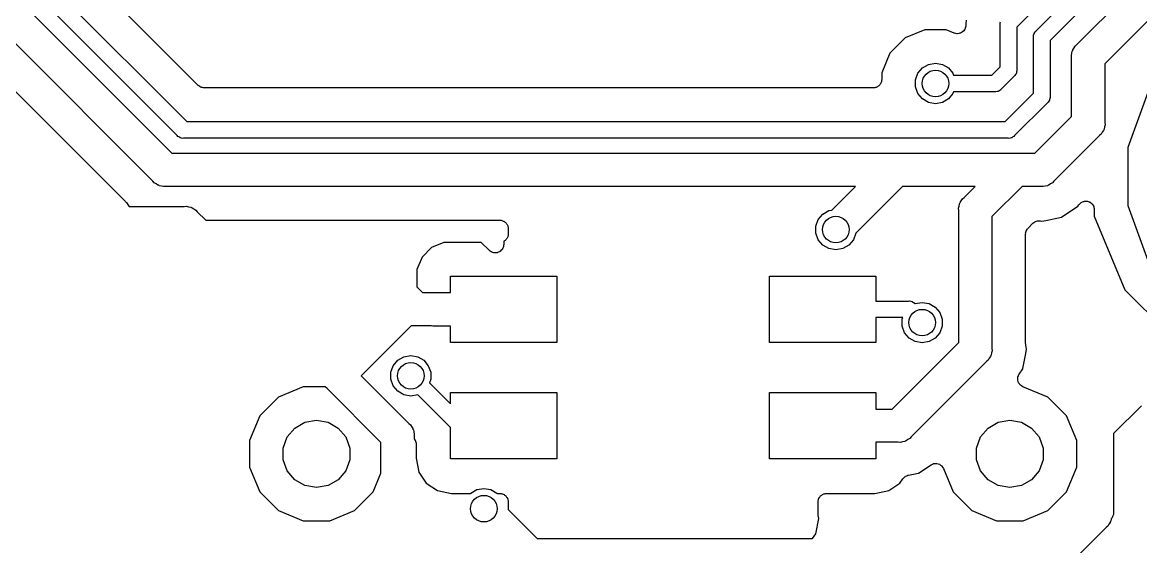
# Model space of a CAD drawing. Extents: x 61 to 194, y -153 to -61.
# Drawn here: x 136.35 to 153.19, y -88.57 to -80.68 of the extents above; entities that cross this region are included whole.
import ezdxf

# ---------------------------------------------------------------- set-up
doc = ezdxf.new("R2010")
doc.units = 0
doc.header["$MEASUREMENT"] = 0
doc.layers.add('BLACK', color=7, linetype='CONTINUOUS')

msp = doc.modelspace()

# ---------------------------------------------------------------- linework, layer by layer
at = {"layer": 'BLACK', "linetype": 'CONTINUOUS'}
for p, q in [((151.615, -80.8078), (153.308, -79.1155)), ((152.766, -79.3104), (151.325, -80.7518)), ((153.452, -79.325), (151.825, -80.9518)), ((152.231, -81.0155), (153.616, -79.6309)), ((139, -81.6298), (137.101, -79.7303)), ((136.692, -80.0405), (138.827, -82.175)), ((153.904, -80.05), (152.65, -81.3036)), ((138.683, -82.3845), (136.548, -80.25)), ((136.484, -80.5309), (138.604, -82.65)), ((150.565, -80.6499), (150.555, -80.7001)), ((149.939, -80.792), (149.642, -80.915)), ((150.261, -80.792), (149.939, -80.792)), ((150.381, -80.842), (150.261, -80.792)), ((150.51, -80.8223), (150.507, -80.8254)), ((150.514, -80.8201), (150.51, -80.8223)), ((150.525, -80.8061), (150.514, -80.8201)), ((150.537, -80.7929), (150.525, -80.8061)), ((150.539, -80.789), (150.537, -80.7929)), ((150.541, -80.7857), (150.539, -80.789)), ((150.547, -80.7687), (150.541, -80.7857)), ((150.554, -80.7521), (150.547, -80.7687)), ((150.556, -80.744), (150.554, -80.748)), ((150.554, -80.748), (150.554, -80.7521)), ((150.555, -80.7001), (150.555, -80.7041)), ((150.555, -80.7041), (150.556, -80.7081)), ((150.556, -80.7081), (150.555, -80.726)), ((150.555, -80.726), (150.556, -80.744)), ((151.074, -80.6889), (151.078, -80.6729)), ((151.075, -80.7054), (151.074, -80.6889)), ((151.075, -81.3482), (151.075, -80.7054)), ((151.325, -80.7518), (151.325, -81.3945)), ((151.594, -80.8328), (151.603, -80.8184)), ((151.603, -80.8184), (151.615, -80.8078)), ((138.316, -83.0691), (136.196, -80.95)), ((149.642, -80.915), (149.415, -81.1423)), ((150.386, -80.8429), (150.381, -80.842)), ((150.389, -80.8449), (150.386, -80.8429)), ((150.407, -80.8477), (150.389, -80.8449)), ((150.424, -80.8515), (150.407, -80.8477)), ((150.429, -80.851), (150.424, -80.8515)), ((150.433, -80.8516), (150.429, -80.851)), ((150.45, -80.8481), (150.433, -80.8516)), ((150.468, -80.8458), (150.45, -80.8481)), ((150.472, -80.8438), (150.468, -80.8458)), ((150.476, -80.843), (150.472, -80.8438)), ((150.491, -80.8337), (150.476, -80.843)), ((150.507, -80.8254), (150.491, -80.8337)), ((151.574, -80.8889), (151.578, -80.8729)), ((151.575, -80.9055), (151.574, -80.8889)), ((151.575, -81.7482), (151.575, -80.9055)), ((151.578, -80.8729), (151.581, -80.8566)), ((151.581, -80.8566), (151.584, -80.8518)), ((151.584, -80.8518), (151.585, -80.8464)), ((151.585, -80.8464), (151.594, -80.8328)), ((151.825, -80.9518), (151.825, -81.7946)), ((149.415, -81.1423), (149.292, -81.4393)), ((152.147, -81.1779), (152.156, -81.1458)), ((152.156, -81.1458), (152.161, -81.1132)), ((152.161, -81.1132), (152.167, -81.1035)), ((152.167, -81.1035), (152.17, -81.0927)), ((152.17, -81.0927), (152.189, -81.0655)), ((152.189, -81.0655), (152.206, -81.0368)), ((152.206, -81.0368), (152.231, -81.0155)), ((149.904, -81.3666), (149.996, -81.3137)), ((149.996, -81.3137), (150.1, -81.2954)), ((150.1, -81.2954), (150.204, -81.3137)), ((150.204, -81.3137), (150.296, -81.3666)), ((152.15, -81.2109), (152.147, -81.1779)), ((152.15, -82.0964), (152.15, -81.2109)), ((152.65, -81.3036), (152.65, -82.1891)), ((136.023, -81.4952), (137.902, -83.3744)), ((149.292, -81.4393), (149.292, -81.54)), ((149.8, -81.5471), (149.836, -81.4477)), ((149.836, -81.4477), (149.904, -81.3666)), ((150.296, -81.3666), (150.364, -81.4477)), ((150.364, -81.4477), (150.374, -81.475)), ((150.374, -81.475), (150.948, -81.475)), ((150.948, -81.475), (151.075, -81.3482)), ((151.285, -81.4922), (151.092, -81.6845)), ((151.297, -81.4816), (151.285, -81.4922)), ((151.306, -81.4672), (151.297, -81.4816)), ((151.315, -81.4536), (151.306, -81.4672)), ((151.316, -81.4483), (151.315, -81.4536)), ((151.319, -81.4434), (151.316, -81.4483)), ((151.322, -81.4271), (151.319, -81.4434)), ((151.326, -81.4111), (151.322, -81.4271)), ((151.325, -81.3945), (151.326, -81.4111)), ((139.005, -81.633), (139, -81.6298)), ((139.008, -81.6373), (139.005, -81.633)), ((139.023, -81.6456), (139.008, -81.6373)), ((139.036, -81.6551), (139.023, -81.6456)), ((139.042, -81.6565), (139.036, -81.6551)), ((139.046, -81.6593), (139.042, -81.6565)), ((139.063, -81.6622), (139.046, -81.6593)), ((139.079, -81.6665), (139.063, -81.6622)), ((149.197, -81.6613), (149.187, -81.6651)), ((149.208, -81.6593), (149.197, -81.6613)), ((149.218, -81.6538), (149.208, -81.6593)), ((149.228, -81.65), (149.218, -81.6538)), ((149.237, -81.6428), (149.228, -81.65)), ((149.247, -81.6373), (149.237, -81.6428)), ((149.254, -81.6288), (149.247, -81.6373)), ((149.262, -81.6216), (149.254, -81.6288)), ((149.268, -81.612), (149.262, -81.6216)), ((149.275, -81.6035), (149.268, -81.612)), ((149.279, -81.5931), (149.275, -81.6035)), ((149.284, -81.5834), (149.279, -81.5931)), ((149.286, -81.5725), (149.284, -81.5834)), ((149.29, -81.5621), (149.286, -81.5725)), ((149.292, -81.54), (149.29, -81.5509)), ((149.29, -81.5509), (149.29, -81.5621)), ((149.8, -81.6529), (149.8, -81.5471)), ((149.836, -81.7523), (149.8, -81.6529)), ((139.084, -81.666), (139.079, -81.6665)), ((139.09, -81.667), (139.084, -81.666)), ((149.165, -81.667), (139.09, -81.667)), ((149.176, -81.6651), (149.165, -81.667)), ((149.187, -81.6651), (149.176, -81.6651)), ((149.904, -81.8334), (149.836, -81.7523)), ((150.364, -81.7523), (150.296, -81.8334)), ((150.374, -81.725), (150.364, -81.7523)), ((150.995, -81.725), (150.374, -81.725)), ((151.011, -81.7264), (150.995, -81.725)), ((151.027, -81.7222), (151.011, -81.7264)), ((151.043, -81.7193), (151.027, -81.7222)), ((151.048, -81.7165), (151.043, -81.7193)), ((151.054, -81.715), (151.048, -81.7165)), ((151.067, -81.7055), (151.054, -81.715)), ((151.082, -81.6972), (151.067, -81.7055)), ((151.092, -81.6845), (151.082, -81.6972)), ((151.148, -82.175), (151.575, -81.7482)), ((151.822, -81.8271), (151.819, -81.8434)), ((151.826, -81.8111), (151.822, -81.8271)), ((151.825, -81.7946), (151.826, -81.8111)), ((153, -82.5592), (153.302, -81.7307)), ((149.996, -81.8863), (149.904, -81.8334)), ((150.1, -81.9046), (149.996, -81.8863)), ((150.204, -81.8863), (150.1, -81.9046)), ((150.296, -81.8334), (150.204, -81.8863)), ((151.785, -81.8922), (151.292, -82.3845)), ((151.797, -81.8816), (151.785, -81.8922)), ((151.806, -81.8672), (151.797, -81.8816)), ((151.815, -81.8536), (151.806, -81.8672)), ((151.816, -81.8482), (151.815, -81.8536)), ((151.819, -81.8434), (151.816, -81.8482)), ((151.596, -82.65), (152.15, -82.0964)), ((138.827, -82.175), (151.148, -82.175)), ((152.611, -82.3345), (152.594, -82.3632)), ((152.63, -82.3073), (152.611, -82.3345)), ((152.633, -82.2965), (152.63, -82.3073)), ((152.639, -82.2868), (152.633, -82.2965)), ((152.644, -82.2542), (152.639, -82.2868)), ((152.653, -82.2221), (152.644, -82.2542)), ((152.65, -82.1891), (152.653, -82.2221)), ((138.693, -82.3972), (138.683, -82.3845)), ((138.708, -82.4055), (138.693, -82.3972)), ((138.721, -82.415), (138.708, -82.4055)), ((138.727, -82.4165), (138.721, -82.415)), ((138.732, -82.4193), (138.727, -82.4165)), ((138.748, -82.4222), (138.732, -82.4193)), ((138.764, -82.4264), (138.748, -82.4222)), ((138.78, -82.425), (138.764, -82.4264)), ((151.195, -82.425), (138.78, -82.425)), ((151.211, -82.4264), (151.195, -82.425)), ((151.227, -82.4222), (151.211, -82.4264)), ((151.243, -82.4193), (151.227, -82.4222)), ((151.248, -82.4165), (151.243, -82.4193)), ((151.254, -82.415), (151.248, -82.4165)), ((151.267, -82.4055), (151.254, -82.415)), ((151.282, -82.3972), (151.267, -82.4055)), ((151.292, -82.3845), (151.282, -82.3972)), ((152.569, -82.3845), (151.884, -83.0691)), ((152.594, -82.3632), (152.569, -82.3845)), ((138.604, -82.65), (151.267, -82.65)), ((151.267, -82.65), (151.278, -82.6471)), ((151.278, -82.6471), (151.311, -82.65)), ((151.311, -82.65), (151.596, -82.65)), ((153, -83.4408), (153, -82.5592)), ((138.337, -83.0945), (138.316, -83.0691)), ((138.366, -83.111), (138.337, -83.0945)), ((138.393, -83.1301), (138.366, -83.111)), ((138.404, -83.133), (138.393, -83.1301)), ((138.413, -83.1385), (138.404, -83.133)), ((138.446, -83.1443), (138.413, -83.1385)), ((138.478, -83.1529), (138.446, -83.1443)), ((138.511, -83.15), (138.478, -83.1529)), ((148.896, -83.15), (138.511, -83.15)), ((148.541, -83.5058), (148.896, -83.15)), ((149.594, -83.1632), (149.569, -83.1845)), ((149.602, -83.15), (149.594, -83.1632)), ((150.696, -83.15), (149.602, -83.15)), ((150.531, -83.3155), (150.696, -83.15)), ((151.404, -83.15), (150.95, -83.6036)), ((151.689, -83.15), (151.404, -83.15)), ((151.722, -83.1529), (151.689, -83.15)), ((151.754, -83.1443), (151.722, -83.1529)), ((151.787, -83.1385), (151.754, -83.1443)), ((151.796, -83.133), (151.787, -83.1385)), ((151.807, -83.1301), (151.796, -83.133)), ((151.834, -83.111), (151.807, -83.1301)), ((151.863, -83.0945), (151.834, -83.111)), ((151.884, -83.0691), (151.863, -83.0945)), ((149.569, -83.1845), (148.9, -83.8539)), ((150.489, -83.3655), (150.506, -83.3368)), ((150.506, -83.3368), (150.531, -83.3155)), ((137.902, -83.3744), (137.91, -83.3846)), ((137.91, -83.3846), (137.918, -83.3936)), ((137.918, -83.3936), (137.954, -83.4465)), ((137.954, -83.4465), (137.959, -83.45)), ((137.959, -83.45), (138.789, -83.45)), ((138.789, -83.45), (138.822, -83.4471)), ((138.822, -83.4471), (138.854, -83.4557)), ((138.854, -83.4557), (138.887, -83.4615)), ((138.887, -83.4615), (138.896, -83.467)), ((138.896, -83.467), (138.907, -83.4699)), ((138.907, -83.4699), (138.934, -83.489)), ((138.934, -83.489), (138.963, -83.5055)), ((138.963, -83.5055), (138.984, -83.5309)), ((148.404, -83.5666), (148.496, -83.5137)), ((148.496, -83.5137), (148.541, -83.5058)), ((150.447, -83.4779), (150.456, -83.4458)), ((150.45, -83.5109), (150.447, -83.4779)), ((150.45, -85.4964), (150.45, -83.5109)), ((150.456, -83.4458), (150.461, -83.4132)), ((150.461, -83.4132), (150.467, -83.4035)), ((150.467, -83.4035), (150.47, -83.3927)), ((150.47, -83.3927), (150.489, -83.3655)), ((151.996, -83.614), (152.246, -83.4465)), ((152.246, -83.4465), (152.259, -83.4272)), ((152.259, -83.4272), (152.264, -83.4221)), ((152.264, -83.4221), (152.268, -83.4161)), ((152.268, -83.4161), (152.279, -83.4063)), ((152.279, -83.4063), (152.29, -83.3953)), ((152.29, -83.3953), (152.296, -83.3922)), ((152.296, -83.3922), (152.302, -83.3877)), ((152.302, -83.3877), (152.316, -83.3825)), ((152.316, -83.3825), (152.329, -83.3758)), ((152.329, -83.3758), (152.336, -83.375)), ((152.336, -83.375), (152.343, -83.3726)), ((152.343, -83.3726), (152.358, -83.3726)), ((152.358, -83.3726), (152.373, -83.371)), ((152.373, -83.371), (152.38, -83.3726)), ((152.38, -83.3726), (152.387, -83.3726)), ((152.387, -83.3726), (152.401, -83.3778)), ((152.401, -83.3778), (152.416, -83.3815)), ((152.416, -83.3815), (152.422, -83.3853)), ((152.422, -83.3853), (152.428, -83.3877)), ((152.428, -83.3877), (152.44, -83.3975)), ((152.44, -83.3975), (152.453, -83.406)), ((152.453, -83.406), (152.457, -83.4116)), ((152.457, -83.4116), (152.462, -83.4161)), ((152.462, -83.4161), (152.47, -83.4293)), ((152.47, -83.4293), (152.479, -83.4415)), ((152.479, -83.4415), (152.481, -83.4482)), ((152.481, -83.4482), (152.484, -83.4543)), ((152.484, -83.4543), (152.487, -83.4693)), ((152.487, -83.4693), (152.491, -83.4839)), ((152.491, -83.4839), (152.491, -83.4908)), ((152.491, -83.4908), (152.492, -83.4977)), ((152.492, -83.4977), (152.492, -83.5983)), ((153.302, -84.2693), (153, -83.4408)), ((138.984, -83.5309), (139.112, -83.658)), ((139.112, -83.658), (143.54, -83.658)), ((143.54, -83.658), (143.551, -83.6599)), ((143.551, -83.6599), (143.562, -83.6599)), ((143.562, -83.6599), (143.572, -83.6637)), ((143.572, -83.6637), (143.583, -83.6657)), ((143.583, -83.6657), (143.593, -83.6712)), ((143.593, -83.6712), (143.603, -83.675)), ((143.603, -83.675), (143.612, -83.6822)), ((143.612, -83.6822), (143.622, -83.6877)), ((148.3, -83.7471), (148.336, -83.6477)), ((148.336, -83.6477), (148.404, -83.5666)), ((150.95, -83.6036), (150.95, -85.5891)), ((151.583, -83.6938), (151.597, -83.6826)), ((151.597, -83.6826), (151.601, -83.6812)), ((151.601, -83.6812), (151.604, -83.6788)), ((151.604, -83.6788), (151.621, -83.6742)), ((151.621, -83.6742), (151.638, -83.6684)), ((151.638, -83.6684), (151.643, -83.6685)), ((151.643, -83.6685), (151.647, -83.6674)), ((151.647, -83.6674), (151.664, -83.669)), ((151.664, -83.669), (151.682, -83.6694)), ((151.682, -83.6694), (151.7, -83.6728)), ((151.7, -83.6728), (151.762, -83.6604)), ((151.762, -83.6604), (151.996, -83.614)), ((151.762, -83.6604), (151.762, -83.6604)), ((152.492, -83.5983), (152.95, -84.7039)), ((143.622, -83.6877), (143.629, -83.6962)), ((143.629, -83.6962), (143.637, -83.7034)), ((143.637, -83.7034), (143.643, -83.713)), ((143.643, -83.713), (143.65, -83.7215)), ((143.65, -83.7215), (143.654, -83.7319)), ((143.654, -83.7319), (143.659, -83.7416)), ((143.659, -83.7416), (143.661, -83.7525)), ((143.661, -83.7525), (143.665, -83.7629)), ((143.665, -83.7629), (143.665, -83.7741)), ((143.665, -83.7741), (143.667, -83.785)), ((143.667, -83.785), (143.667, -83.865)), ((148.3, -83.8529), (148.3, -83.7471)), ((148.336, -83.9523), (148.3, -83.8529)), ((151.458, -83.8555), (151.463, -83.8395)), ((151.463, -83.8395), (151.466, -83.8231)), ((151.466, -83.8231), (151.468, -83.8183)), ((151.468, -83.8183), (151.47, -83.8129)), ((151.47, -83.8129), (151.479, -83.7993)), ((151.479, -83.7993), (151.488, -83.7849)), ((151.488, -83.7849), (151.492, -83.7814)), ((151.492, -83.7814), (151.495, -83.7768)), ((151.495, -83.7768), (151.568, -83.7041)), ((151.568, -83.7041), (151.583, -83.6938)), ((142.699, -83.992), (142.512, -84.0693)), ((143.262, -83.992), (142.699, -83.992)), ((143.383, -84.1136), (143.262, -83.992)), ((143.603, -83.975), (143.6, -83.9763)), ((143.6, -83.9763), (143.6, -84.0237)), ((143.612, -83.9678), (143.603, -83.975)), ((143.622, -83.9623), (143.612, -83.9678)), ((143.629, -83.9538), (143.622, -83.9623)), ((143.637, -83.9466), (143.629, -83.9538)), ((143.643, -83.937), (143.637, -83.9466)), ((143.65, -83.9285), (143.643, -83.937)), ((143.654, -83.9181), (143.65, -83.9285)), ((143.659, -83.9084), (143.654, -83.9181)), ((143.661, -83.8975), (143.659, -83.9084)), ((143.665, -83.8871), (143.661, -83.8975)), ((143.667, -83.865), (143.665, -83.8759)), ((143.665, -83.8759), (143.665, -83.8871)), ((148.404, -84.0334), (148.336, -83.9523)), ((148.864, -83.9523), (148.796, -84.0334)), ((148.9, -83.8539), (148.864, -83.9523)), ((151.459, -83.8611), (151.458, -83.8555)), ((151.458, -83.8666), (151.459, -83.8611)), ((151.458, -85.5128), (151.458, -83.8666)), ((142.512, -84.0693), (142.369, -84.2122)), ((143.397, -84.1231), (143.383, -84.1136)), ((143.409, -84.1337), (143.397, -84.1231)), ((143.415, -84.1356), (143.409, -84.1337)), ((143.419, -84.1388), (143.415, -84.1356)), ((143.435, -84.1431), (143.419, -84.1388)), ((143.451, -84.1488), (143.435, -84.1431)), ((143.457, -84.1488), (143.451, -84.1488)), ((143.462, -84.1503), (143.457, -84.1488)), ((143.478, -84.1488), (143.462, -84.1503)), ((143.495, -84.1488), (143.478, -84.1488)), ((143.5, -84.1469), (143.495, -84.1488)), ((143.506, -84.1464), (143.5, -84.1469)), ((143.521, -84.1394), (143.506, -84.1464)), ((143.536, -84.1337), (143.521, -84.1394)), ((143.541, -84.1301), (143.536, -84.1337)), ((143.546, -84.1278), (143.541, -84.1301)), ((143.558, -84.116), (143.546, -84.1278)), ((143.57, -84.1054), (143.558, -84.116)), ((143.573, -84.1005), (143.57, -84.1054)), ((143.577, -84.0966), (143.573, -84.1005)), ((143.584, -84.0815), (143.577, -84.0966)), ((143.592, -84.0672), (143.584, -84.0815)), ((143.593, -84.0617), (143.592, -84.0672)), ((143.596, -84.0566), (143.593, -84.0617)), ((143.597, -84.0401), (143.596, -84.0566)), ((143.6, -84.0237), (143.597, -84.0401)), ((148.496, -84.0863), (148.404, -84.0334)), ((148.6, -84.1046), (148.496, -84.0863)), ((148.704, -84.0863), (148.6, -84.1046)), ((148.796, -84.0334), (148.704, -84.0863)), ((142.369, -84.2122), (142.292, -84.399)), ((142.292, -84.399), (142.292, -84.6616)), ((142.8, -84.746), (142.8, -84.5)), ((142.8, -84.5), (144.4, -84.5)), ((144.4, -84.5), (144.4, -85.5)), ((147.6, -85.5), (147.6, -84.5)), ((147.6, -84.5), (149.2, -84.5)), ((149.2, -84.5), (149.2, -84.875)), ((142.292, -84.6616), (142.376, -84.746)), ((142.376, -84.746), (142.8, -84.746)), ((152.95, -84.7039), (153.796, -85.5501)), ((149.2, -84.875), (149.695, -84.875)), ((149.695, -84.875), (149.711, -84.8736)), ((149.711, -84.8736), (149.727, -84.8778)), ((149.727, -84.8778), (149.743, -84.8807)), ((149.743, -84.8807), (149.748, -84.8835)), ((149.748, -84.8835), (149.754, -84.885)), ((149.754, -84.885), (149.767, -84.8945)), ((149.767, -84.8945), (149.782, -84.9028)), ((149.782, -84.9028), (149.792, -84.9155)), ((149.792, -84.9157), (149.796, -84.9137)), ((149.792, -84.9155), (149.792, -84.9157)), ((149.796, -84.9137), (149.9, -84.8954)), ((149.9, -84.8954), (150.004, -84.9137)), ((150.004, -84.9137), (150.096, -84.9666)), ((150.096, -84.9666), (150.164, -85.0477)), ((149.608, -85.125), (149.2, -85.125)), ((149.2, -85.125), (149.2, -85.5)), ((149.6, -85.1471), (149.608, -85.125)), ((149.6, -85.2529), (149.6, -85.1471)), ((150.164, -85.0477), (150.2, -85.1471)), ((150.2, -85.1471), (150.2, -85.2529)), ((142.204, -85.25), (141.454, -86)), ((142.513, -85.25), (142.204, -85.25)), ((142.53, -85.2539), (142.513, -85.25)), ((142.533, -85.2535), (142.53, -85.2539)), ((142.536, -85.254), (142.533, -85.2535)), ((142.8, -85.254), (142.536, -85.254)), ((142.8, -85.5), (142.8, -85.254)), ((149.636, -85.3523), (149.6, -85.2529)), ((149.704, -85.4334), (149.636, -85.3523)), ((150.164, -85.3523), (150.096, -85.4334)), ((150.2, -85.2529), (150.164, -85.3523)), ((144.4, -85.5), (142.8, -85.5)), ((149.2, -85.5), (147.6, -85.5)), ((149.446, -86.5), (150.45, -85.4964)), ((149.796, -85.4863), (149.704, -85.4334)), ((149.9, -85.5046), (149.796, -85.4863)), ((150.004, -85.4863), (149.9, -85.5046)), ((150.096, -85.4334), (150.004, -85.4863)), ((151.46, -85.5251), (151.458, -85.5128)), ((151.46, -85.5376), (151.46, -85.5251)), ((142.096, -85.7137), (142.2, -85.6954)), ((142.2, -85.6954), (142.304, -85.7137)), ((150.933, -85.6965), (150.93, -85.7073)), ((150.939, -85.6868), (150.933, -85.6965)), ((150.944, -85.6542), (150.939, -85.6868)), ((150.953, -85.6221), (150.944, -85.6542)), ((150.95, -85.5891), (150.953, -85.6221)), ((151.415, -85.8905), (151.46, -85.6624)), ((151.473, -85.6), (151.46, -85.5376)), ((151.46, -85.6624), (151.473, -85.6)), ((151.46, -85.6624), (151.46, -85.6624)), ((141.9, -85.9471), (141.936, -85.8477)), ((141.936, -85.8477), (142.004, -85.7666)), ((142.004, -85.7666), (142.096, -85.7137)), ((142.304, -85.7137), (142.396, -85.7666)), ((142.396, -85.7666), (142.464, -85.8477)), ((142.464, -85.8477), (142.5, -85.9471)), ((150.869, -85.7845), (149.734, -86.9191)), ((150.894, -85.7632), (150.869, -85.7845)), ((150.911, -85.7345), (150.894, -85.7632)), ((150.93, -85.7073), (150.911, -85.7345)), ((141.454, -86), (142.169, -86.7155)), ((141.9, -86.0529), (141.9, -85.9471)), ((142.5, -85.9471), (142.5, -86.0529)), ((151.339, -86.0618), (151.34, -86.0412)), ((151.34, -86.0412), (151.341, -86.0205)), ((151.341, -86.0205), (151.342, -86.0192)), ((151.342, -86.0178), (151.35, -85.9989)), ((151.342, -86.0192), (151.342, -86.0178)), ((151.35, -85.9989), (151.358, -85.9797)), ((151.358, -85.9797), (151.359, -85.9787)), ((151.359, -85.9774), (151.414, -85.8958)), ((151.359, -85.9787), (151.359, -85.9774)), ((151.414, -85.8958), (151.415, -85.8905)), ((140.579, -86.167), (140.209, -86.3205)), ((140.913, -86.167), (140.579, -86.167)), ((140.939, -86.1922), (140.913, -86.167)), ((141.75, -87.0036), (140.939, -86.1922)), ((140.939, -86.1922), (140.939, -86.1922)), ((141.936, -86.1523), (141.9, -86.0529)), ((142.004, -86.2334), (141.936, -86.1523)), ((142.5, -86.0529), (142.481, -86.1045)), ((142.481, -86.1045), (142.8, -86.4232)), ((151.339, -86.0632), (151.339, -86.0618)), ((151.339, -86.0646), (151.339, -86.0632)), ((151.345, -86.0843), (151.339, -86.0646)), ((151.351, -86.1042), (151.345, -86.0843)), ((151.352, -86.1053), (151.351, -86.1042)), ((151.352, -86.1066), (151.352, -86.1053)), ((151.365, -86.123), (151.352, -86.1066)), ((151.377, -86.1397), (151.365, -86.123)), ((151.378, -86.1405), (151.377, -86.1397)), ((151.379, -86.1416), (151.378, -86.1405)), ((151.397, -86.1527), (151.379, -86.1416)), ((151.414, -86.1642), (151.397, -86.1527)), ((151.415, -86.1646), (151.414, -86.1642)), ((151.416, -86.1653), (151.415, -86.1646)), ((151.791, -86.3205), (151.416, -86.1653)), ((140.209, -86.3205), (139.925, -86.604)), ((142.096, -86.2863), (142.004, -86.2334)), ((142.2, -86.3046), (142.096, -86.2863)), ((142.304, -86.2863), (142.2, -86.3046)), ((142.308, -86.2843), (142.304, -86.2863)), ((142.8, -86.7768), (142.308, -86.2843)), ((142.8, -86.4232), (142.8, -86.25)), ((142.8, -86.25), (144.4, -86.25)), ((144.4, -86.25), (144.4, -87.25)), ((147.6, -87.25), (147.6, -86.25)), ((147.6, -86.25), (149.2, -86.25)), ((149.2, -86.25), (149.2, -86.5)), ((152.075, -86.604), (151.791, -86.3205)), ((149.2, -86.5), (149.446, -86.5)), ((153.204, -86.45), (152.783, -86.8709)), ((139.925, -86.604), (139.772, -86.9745)), ((140.454, -86.7861), (140.606, -86.6979)), ((140.606, -86.6979), (140.78, -86.6673)), ((140.78, -86.6673), (140.954, -86.6979)), ((140.954, -86.6979), (141.106, -86.7861)), ((142.169, -86.7155), (142.194, -86.7368)), ((150.894, -86.7861), (151.046, -86.6979)), ((151.046, -86.6979), (151.22, -86.6673)), ((151.22, -86.6673), (151.394, -86.6979)), ((151.394, -86.6979), (151.546, -86.7861)), ((152.228, -86.9745), (152.075, -86.604)), ((140.34, -86.9211), (140.454, -86.7861)), ((141.106, -86.7861), (141.22, -86.9211)), ((142.194, -86.7368), (142.211, -86.7655)), ((142.211, -86.7655), (142.23, -86.7927)), ((142.23, -86.7927), (142.233, -86.8035)), ((142.233, -86.8035), (142.239, -86.8132)), ((142.239, -86.8132), (142.244, -86.8458)), ((142.244, -86.8458), (142.253, -86.8779)), ((142.253, -86.8779), (142.25, -86.9109)), ((142.8, -87.25), (142.8, -86.7768)), ((150.78, -86.9211), (150.894, -86.7861)), ((151.546, -86.7861), (151.66, -86.9211)), ((152.783, -86.8709), (152.781, -86.879)), ((152.781, -86.879), (152.781, -88.065)), ((139.772, -86.9745), (139.772, -87.3755)), ((140.28, -87.0868), (140.34, -86.9211)), ((141.22, -86.9211), (141.28, -87.0868)), ((141.75, -87.4672), (141.75, -87.0036)), ((142.25, -86.9109), (142.25, -86.946)), ((142.25, -86.946), (142.258, -86.9601)), ((142.258, -86.9601), (142.268, -86.9737)), ((142.268, -86.9737), (142.269, -86.9791)), ((142.269, -86.9791), (142.272, -86.9839)), ((142.272, -86.9839), (142.275, -87.0003)), ((142.275, -87.0003), (142.279, -87.0163)), ((142.279, -87.0163), (142.279, -87.0219)), ((142.279, -87.0219), (142.28, -87.0274)), ((142.28, -87.0274), (142.28, -87.2375)), ((149.539, -87), (149.2, -87)), ((149.2, -87), (149.2, -87.25)), ((149.572, -87.0029), (149.539, -87)), ((149.604, -86.9943), (149.572, -87.0029)), ((149.637, -86.9885), (149.604, -86.9943)), ((149.646, -86.983), (149.637, -86.9885)), ((149.657, -86.9801), (149.646, -86.983)), ((149.684, -86.9611), (149.657, -86.9801)), ((149.713, -86.9445), (149.684, -86.9611)), ((149.734, -86.9191), (149.713, -86.9445)), ((150.72, -87.0868), (150.78, -86.9211)), ((151.66, -86.9211), (151.72, -87.0868)), ((152.228, -87.3755), (152.228, -86.9745)), ((140.28, -87.2632), (140.28, -87.0868)), ((141.28, -87.0868), (141.28, -87.2632)), ((150.72, -87.2632), (150.72, -87.0868)), ((151.72, -87.0868), (151.72, -87.2632)), ((139.772, -87.3755), (139.925, -87.746)), ((140.34, -87.4289), (140.28, -87.2632)), ((141.28, -87.2632), (141.22, -87.4289)), ((142.28, -87.2375), (142.321, -87.4482)), ((144.4, -87.25), (142.8, -87.25)), ((149.2, -87.25), (147.6, -87.25)), ((149.846, -87.464), (150.033, -87.3391)), ((150.033, -87.3391), (150.034, -87.3386)), ((150.034, -87.3386), (150.035, -87.3376)), ((150.035, -87.3376), (150.054, -87.3297)), ((150.054, -87.3297), (150.073, -87.3214)), ((150.073, -87.3214), (150.074, -87.3213)), ((150.074, -87.3213), (150.076, -87.3207)), ((150.076, -87.3207), (150.096, -87.3198)), ((150.096, -87.3198), (150.117, -87.3185)), ((150.117, -87.3185), (150.118, -87.3189)), ((150.118, -87.3189), (150.12, -87.3188)), ((150.12, -87.3188), (150.14, -87.325)), ((150.14, -87.325), (150.159, -87.3308)), ((150.159, -87.3308), (150.161, -87.3317)), ((150.161, -87.3317), (150.162, -87.3321)), ((150.162, -87.3321), (150.178, -87.3447)), ((150.178, -87.3447), (150.195, -87.3569)), ((150.195, -87.3569), (150.196, -87.3581)), ((150.196, -87.3581), (150.197, -87.3589)), ((150.197, -87.3589), (150.208, -87.3764)), ((150.208, -87.3764), (150.219, -87.3936)), ((150.78, -87.4289), (150.72, -87.2632)), ((151.72, -87.2632), (151.66, -87.4289)), ((152.075, -87.746), (152.228, -87.3755)), ((140.454, -87.5639), (140.34, -87.4289)), ((141.22, -87.4289), (141.106, -87.5639)), ((141.635, -87.746), (141.75, -87.4672)), ((142.321, -87.4482), (142.434, -87.6162)), ((149.566, -87.6162), (149.611, -87.5485)), ((149.611, -87.5485), (149.615, -87.5445)), ((149.615, -87.5445), (149.618, -87.5396)), ((149.618, -87.5396), (149.631, -87.5287)), ((149.631, -87.5287), (149.642, -87.5167)), ((149.642, -87.5167), (149.647, -87.5142)), ((149.647, -87.5142), (149.651, -87.5105)), ((149.651, -87.5105), (149.667, -87.5045)), ((149.667, -87.5045), (149.682, -87.4972)), ((149.682, -87.4972), (149.687, -87.4966)), ((149.687, -87.4966), (149.692, -87.4945)), ((149.692, -87.4945), (149.846, -87.464)), ((150.219, -87.3936), (150.22, -87.3949)), ((150.22, -87.3949), (150.221, -87.3961)), ((150.221, -87.3961), (150.365, -87.746)), ((150.894, -87.5639), (150.78, -87.4289)), ((151.66, -87.4289), (151.546, -87.5639)), ((140.606, -87.6521), (140.454, -87.5639)), ((140.78, -87.6827), (140.606, -87.6521)), ((140.954, -87.6521), (140.78, -87.6827)), ((141.106, -87.5639), (140.954, -87.6521)), ((142.434, -87.6162), (142.602, -87.7285)), ((143.104, -87.7666), (143.196, -87.7137)), ((143.196, -87.7137), (143.3, -87.6954)), ((143.3, -87.6954), (143.404, -87.7137)), ((143.404, -87.7137), (143.496, -87.7666)), ((149.398, -87.7285), (149.566, -87.6162)), ((151.046, -87.6521), (150.894, -87.5639)), ((151.22, -87.6827), (151.046, -87.6521)), ((151.394, -87.6521), (151.22, -87.6827)), ((151.546, -87.5639), (151.394, -87.6521)), ((139.925, -87.746), (140.209, -88.0295)), ((141.351, -88.0295), (141.635, -87.746)), ((142.602, -87.7285), (142.813, -87.7704)), ((142.813, -87.7704), (143.101, -87.7704)), ((143.101, -87.7704), (143.104, -87.7666)), ((143.496, -87.7666), (143.499, -87.7704)), ((143.499, -87.7704), (143.54, -87.7704)), ((143.54, -87.7704), (143.551, -87.7724)), ((143.551, -87.7724), (143.562, -87.7724)), ((143.562, -87.7724), (143.572, -87.7762)), ((143.572, -87.7762), (143.583, -87.7781)), ((143.583, -87.7781), (143.593, -87.7837)), ((143.593, -87.7837), (143.604, -87.7875)), ((143.604, -87.7875), (143.612, -87.7946)), ((143.612, -87.7946), (143.622, -87.8002)), ((143.622, -87.8002), (143.629, -87.8087)), ((143.629, -87.8087), (143.637, -87.8158)), ((143.637, -87.8158), (143.643, -87.8254)), ((143.643, -87.8254), (143.65, -87.8339)), ((143.65, -87.8339), (143.654, -87.8444)), ((143.654, -87.8444), (143.659, -87.854)), ((143.659, -87.854), (143.661, -87.8649)), ((143.661, -87.8649), (143.665, -87.8754)), ((143.665, -87.8754), (143.665, -87.8865)), ((143.665, -87.8865), (143.667, -87.8974)), ((148.333, -87.8974), (148.335, -87.8865)), ((148.335, -87.8754), (148.339, -87.8649)), ((148.335, -87.8865), (148.335, -87.8754)), ((148.339, -87.8649), (148.341, -87.854)), ((148.341, -87.854), (148.346, -87.8444)), ((148.346, -87.8444), (148.35, -87.8339)), ((148.35, -87.8339), (148.357, -87.8254)), ((148.357, -87.8254), (148.363, -87.8158)), ((148.363, -87.8158), (148.371, -87.8087)), ((148.371, -87.8087), (148.378, -87.8002)), ((148.378, -87.8002), (148.388, -87.7946)), ((148.388, -87.7946), (148.397, -87.7875)), ((148.397, -87.7875), (148.407, -87.7837)), ((148.407, -87.7837), (148.417, -87.7781)), ((148.417, -87.7781), (148.428, -87.7762)), ((148.428, -87.7762), (148.438, -87.7724)), ((148.438, -87.7724), (148.449, -87.7724)), ((148.449, -87.7724), (148.46, -87.7704)), ((148.46, -87.7704), (149.187, -87.7704)), ((149.187, -87.7704), (149.398, -87.7285)), ((150.365, -87.746), (150.649, -88.0295)), ((151.791, -88.0295), (152.075, -87.746)), ((140.209, -88.0295), (140.579, -88.183)), ((140.981, -88.183), (141.351, -88.0295)), ((143.667, -87.8974), (143.667, -88.0134)), ((143.667, -88.0134), (144.104, -88.45)), ((148.333, -88.0801), (148.333, -87.8974)), ((150.649, -88.0295), (151.019, -88.183)), ((151.421, -88.183), (151.791, -88.0295)), ((140.579, -88.183), (140.981, -88.183)), ((148.299, -88.3775), (148.344, -88.15)), ((148.335, -88.0924), (148.333, -88.0801)), ((148.335, -88.1048), (148.335, -88.0924)), ((148.344, -88.15), (148.335, -88.1048)), ((151.019, -88.183), (151.421, -88.183)), ((152.73, -88.2073), (152.711, -88.2345)), ((152.733, -88.1965), (152.73, -88.2073)), ((152.739, -88.1868), (152.733, -88.1965)), ((152.744, -88.1542), (152.739, -88.1868)), ((152.745, -88.1521), (152.744, -88.1542)), ((152.751, -88.1466), (152.745, -88.1521)), ((152.757, -88.137), (152.751, -88.1466)), ((152.764, -88.1285), (152.757, -88.137)), ((152.768, -88.1181), (152.764, -88.1285)), ((152.773, -88.1084), (152.768, -88.1181)), ((152.775, -88.0975), (152.773, -88.1084)), ((152.779, -88.0871), (152.775, -88.0975)), ((152.781, -88.065), (152.779, -88.0759)), ((152.779, -88.0759), (152.779, -88.0871)), ((148.251, -88.45), (148.299, -88.3775)), ((152.669, -88.2845), (152.084, -88.8691)), ((152.694, -88.2632), (152.669, -88.2845)), ((152.711, -88.2345), (152.694, -88.2632)), ((144.104, -88.45), (148.251, -88.45))]:
    msp.add_line(p, q, dxfattribs=at)
at = {"layer": 'BLACK'}
for centre in [(150.1, -81.6), (148.6, -83.8), (149.9, -85.2), (142.2, -86), (143.3, -88)]:
    msp.add_circle(centre, 0.2, dxfattribs=at)

doc.saveas('drawing.dxf')
